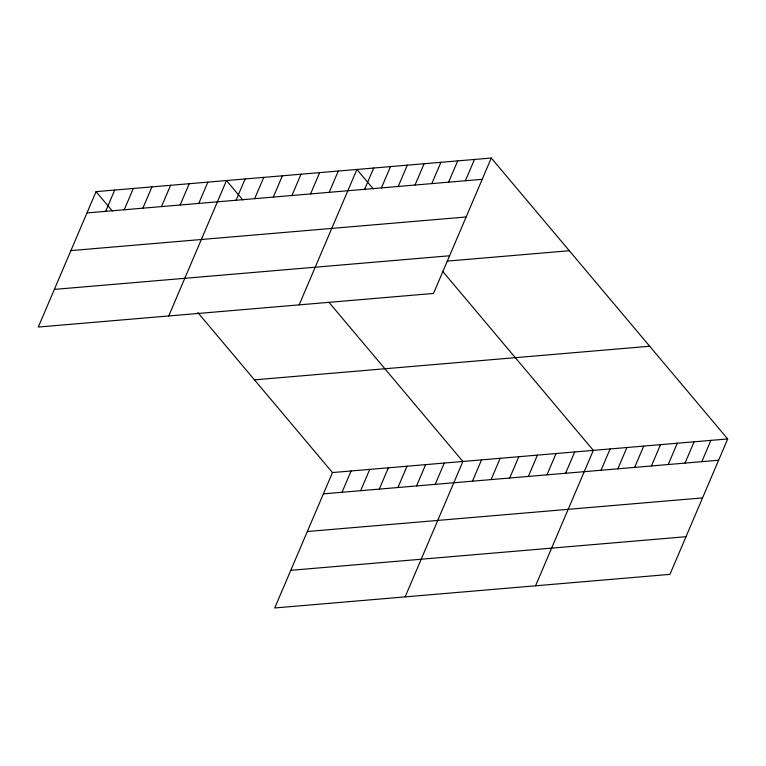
<?xml version="1.0" encoding="UTF-8"?>
<svg xmlns="http://www.w3.org/2000/svg" width="766" height="766" viewBox="0 0 766 766"><rect width="100%" height="100%" fill="white"/><g stroke="black" fill="none" stroke-linecap="round" stroke-linejoin="round"><path stroke-width="1.15" d="M491.284 158.026L96.056 191.634L38.3 327.053L433.527 293.445L491.284 158.026L727.7 438.947L669.944 574.366L274.716 607.974L332.473 472.555L727.7 438.947M105.612 211.349L114.689 190.054M124.245 209.76L133.322 188.465M142.878 208.18L151.955 186.885M161.502 206.59L170.588 185.295M180.134 205.01L189.221 183.716M198.767 203.421L207.854 182.126M168.721 315.965L226.487 180.546L242.832 199.964M236.033 200.252L245.12 178.957M254.666 198.672L263.753 177.377M273.299 197.082L282.386 175.787M291.932 195.502L301.019 174.208M310.565 193.913L319.642 172.618M329.198 192.333L338.275 171.038M299.152 304.868L356.908 169.449L373.253 188.876M364.626 189.317L373.712 168.022M381.42 187.89L390.507 166.595M398.215 186.464L407.301 165.169M415.019 185.037L424.096 163.733M431.813 183.601L440.9 162.306M448.608 182.174L457.695 160.879M465.402 180.747L474.489 159.452M342.019 492.27L351.106 470.975M360.652 490.69L369.739 469.386M379.285 489.101L388.372 467.806M397.918 487.521L407.005 466.216M416.551 485.931L425.637 464.636M435.184 484.351L444.27 463.047M405.137 596.886L462.894 461.467L328.997 302.359M472.45 481.182L481.527 459.878M491.083 479.593L500.16 458.298M509.706 478.013L518.793 456.708M528.339 476.423L537.426 455.128M546.972 474.843L556.059 453.539M565.605 473.254L574.692 451.959M535.558 585.789L593.324 450.37L442.585 271.25M601.032 470.247L610.119 448.943M617.836 468.811L626.914 447.516M634.631 467.384L643.718 446.09M651.426 465.958L660.512 444.663M668.22 464.531L677.307 443.227M685.024 463.104L694.101 441.8M701.819 461.668L710.905 440.373M86.979 212.929L482.207 179.321M70.912 250.597L466.14 216.979M54.367 289.395L449.594 255.777M447.248 261.11L569.301 250.731M254.456 379.85L649.683 346.242M323.386 493.859L718.613 460.242M307.329 531.518L702.556 497.9M290.774 570.316L686.001 536.707M96.056 191.634L112.411 211.062M197.81 312.538L332.473 472.555"/></g></svg>
